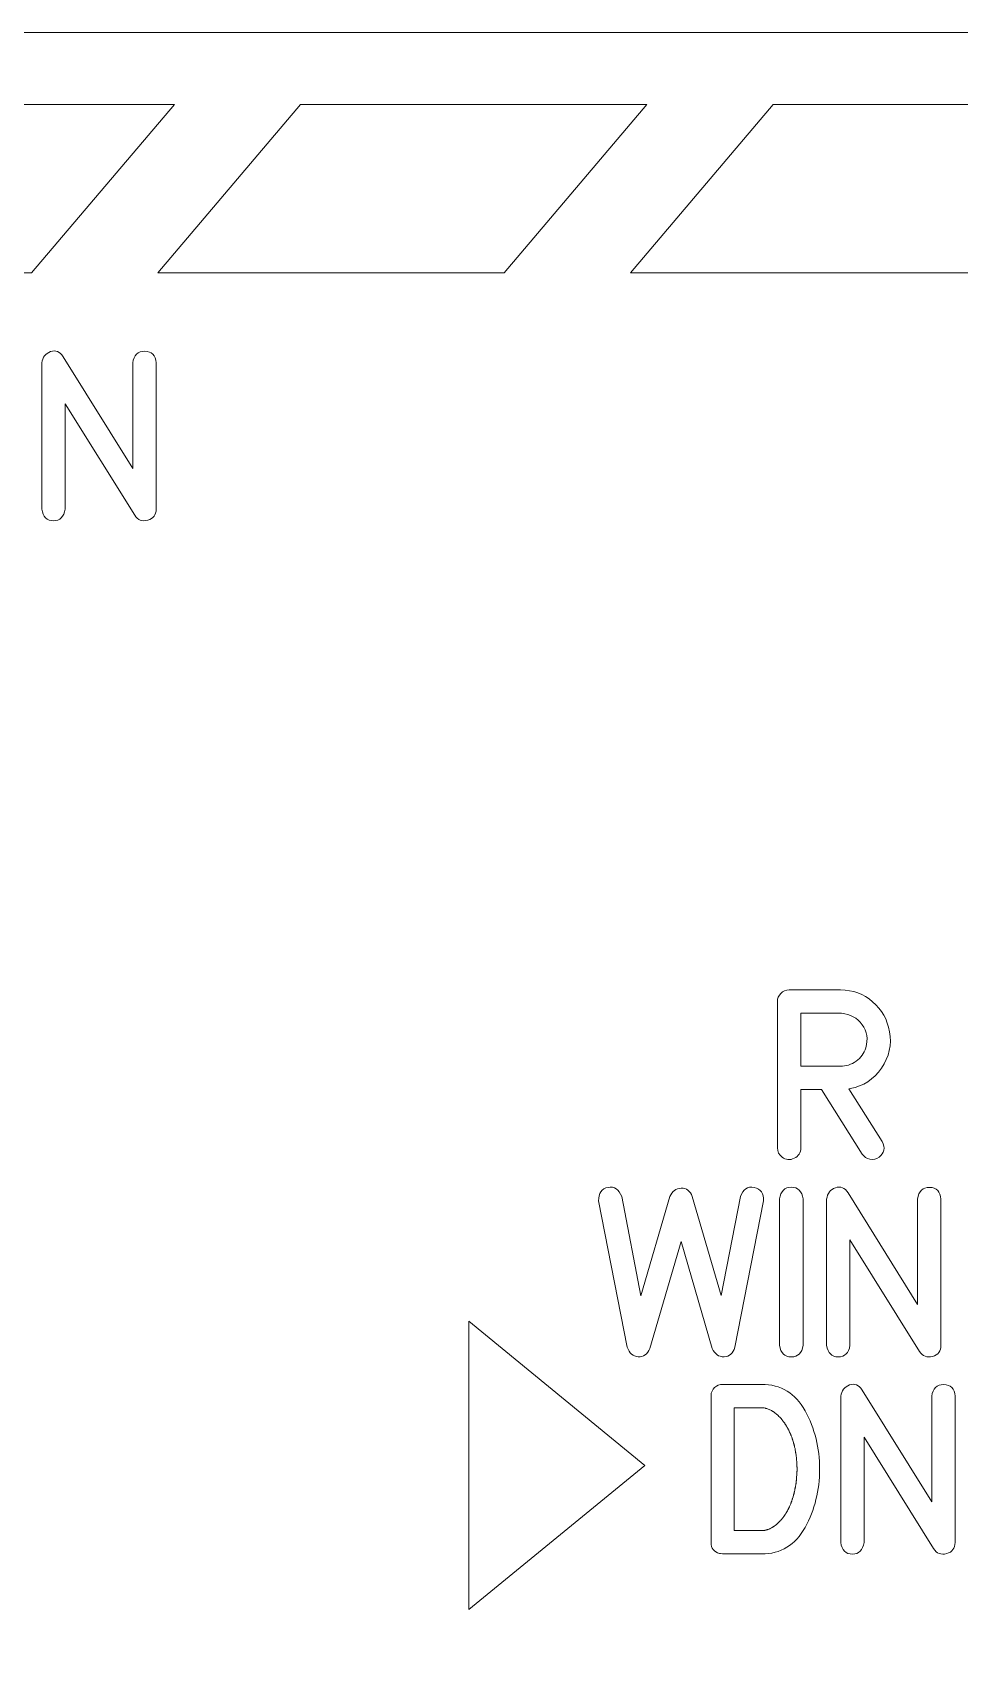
# Model space of a CAD drawing. Header units: millimetres. Extents: x -247 to 282, y -81 to 81.
# Drawn here: x -136.96 to -117.66, y 46.49 to 80.16 of the extents above; entities that cross this region are included whole.
import ezdxf

# ---------------------------------------------------------------- set-up
doc = ezdxf.new("R2010")
doc.units = ezdxf.units.MM
doc.header["$MEASUREMENT"] = 0
for name, color, linetype in [('Engrave', 7, 'Continuous'), ('Indicators', 7, 'Continuous'), ('Markings', 7, 'Continuous')]:
    doc.layers.add(name, color=color, linetype=linetype)

msp = doc.modelspace()

# ---------------------------------------------------------------- linework, layer by layer
at = {"layer": 'Engrave', "color": 240, "lineweight": 9}
for points, knots in [([(-134.3815, 70.2424), (-134.3815, 70.1219), (-134.4397, 70.0455), (-134.5561, 70.0125), (-134.5561, 70.0125), (-134.6731, 69.9802), (-134.763, 70.0143), (-134.8277, 70.1154), (-134.8277, 70.1154), (-134.8277, 70.1154), (-136.2747, 72.4355), (-136.2747, 72.4355), (-136.2747, 72.4355), (-136.2747, 72.4355), (-136.2747, 70.2424), (-136.2747, 70.2424), (-136.2747, 70.2424), (-136.2999, 70.0819), (-136.3811, 70.0014), (-136.5181, 70.0014), (-136.5181, 70.0014), (-136.6556, 70.0014), (-136.7362, 70.0819), (-136.7603, 70.2424), (-136.7603, 70.2424), (-136.7603, 70.2424), (-136.7603, 73.2845), (-136.7603, 73.2845), (-136.7603, 73.2845), (-136.7432, 73.4038), (-136.6821, 73.4826), (-136.5769, 73.5208), (-136.5769, 73.5208), (-136.4716, 73.5585), (-136.384, 73.5226), (-136.314, 73.4138), (-136.314, 73.4138), (-136.314, 73.4138), (-134.8671, 71.0903), (-134.8671, 71.0903), (-134.8671, 71.0903), (-134.8671, 71.0903), (-134.8671, 73.2845), (-134.8671, 73.2845), (-134.8671, 73.2845), (-134.8453, 73.4485), (-134.7619, 73.5302), (-134.6166, 73.5285), (-134.6166, 73.5285), (-134.4714, 73.5267), (-134.3932, 73.4456), (-134.3815, 73.2845), (-134.3815, 73.2845), (-134.3815, 73.2845), (-134.3815, 70.2424), (-134.3815, 70.2424)], [0, 0, 0, 0, 0.0666667, 0.0666667, 0.0666667, 0.0666667, 0.1333333, 0.1333333, 0.1333333, 0.1333333, 0.2, 0.2, 0.2, 0.2, 0.2666667, 0.2666667, 0.2666667, 0.2666667, 0.3333333, 0.3333333, 0.3333333, 0.3333333, 0.4, 0.4, 0.4, 0.4, 0.4666667, 0.4666667, 0.4666667, 0.4666667, 0.5333333, 0.5333333, 0.5333333, 0.5333333, 0.6, 0.6, 0.6, 0.6, 0.6666667, 0.6666667, 0.6666667, 0.6666667, 0.7333333, 0.7333333, 0.7333333, 0.7333333, 0.8, 0.8, 0.8, 0.8, 0.8666667, 0.8666667, 0.8666667, 0.8666667, 1, 1, 1, 1]), ([(-119.2783, 57.0855), (-119.2048, 56.9556), (-119.2254, 56.8468), (-119.34, 56.758), (-119.34, 56.758), (-119.3953, 56.7192), (-119.4588, 56.7057), (-119.5305, 56.7187), (-119.5305, 56.7187), (-119.6022, 56.731), (-119.6546, 56.7669), (-119.6881, 56.8251), (-119.6881, 56.8251), (-119.6881, 56.8251), (-120.5371, 58.1674), (-120.5371, 58.1674), (-120.5371, 58.1674), (-120.5371, 58.1674), (-120.9681, 58.1674), (-120.9681, 58.1674), (-120.9681, 58.1674), (-120.9681, 58.1674), (-120.9681, 56.9544), (-120.9681, 56.9544), (-120.9681, 56.9544), (-120.9681, 56.8545), (-121.0133, 56.7827), (-121.1039, 56.7381), (-121.1039, 56.7381), (-121.195, 56.694), (-121.2797, 56.7022), (-121.359, 56.7633), (-121.359, 56.7633), (-121.422, 56.8104), (-121.4537, 56.8739), (-121.4537, 56.9544), (-121.4537, 56.9544), (-121.4537, 56.9544), (-121.4537, 59.9982), (-121.4537, 59.9982), (-121.4537, 59.9982), (-121.4537, 60.0647), (-121.4302, 60.1217), (-121.3837, 60.1687), (-121.3837, 60.1687), (-121.3373, 60.2158), (-121.2803, 60.2393), (-121.2126, 60.2393), (-121.2126, 60.2393), (-121.2126, 60.2393), (-120.1432, 60.2393), (-120.1432, 60.2393), (-120.1432, 60.2393), (-119.8856, 60.2393), (-119.6622, 60.1576), (-119.4729, 59.9941), (-119.4729, 59.9941), (-119.2836, 59.8301), (-119.1654, 59.6225), (-119.1195, 59.3709), (-119.1195, 59.3709), (-119.0713, 59.101), (-119.1284, 58.8488), (-119.2912, 58.6142), (-119.2912, 58.6142), (-119.4535, 58.379), (-119.6693, 58.2367), (-119.938, 58.1862), (-119.938, 58.1862), (-119.938, 58.1862), (-119.9709, 58.1809), (-119.9709, 58.1809), (-119.9709, 58.1809), (-119.9709, 58.1809), (-119.2783, 57.0855), (-119.2783, 57.0855)], [0, 0, 0, 0, 0.05, 0.05, 0.05, 0.05, 0.1, 0.1, 0.1, 0.1, 0.15, 0.15, 0.15, 0.15, 0.2, 0.2, 0.2, 0.2, 0.25, 0.25, 0.25, 0.25, 0.3, 0.3, 0.3, 0.3, 0.35, 0.35, 0.35, 0.35, 0.4, 0.4, 0.4, 0.4, 0.45, 0.45, 0.45, 0.45, 0.5, 0.5, 0.5, 0.5, 0.55, 0.55, 0.55, 0.55, 0.6, 0.6, 0.6, 0.6, 0.65, 0.65, 0.65, 0.65, 0.7, 0.7, 0.7, 0.7, 0.75, 0.75, 0.75, 0.75, 0.8, 0.8, 0.8, 0.8, 0.85, 0.85, 0.85, 0.85, 0.9, 0.9, 0.9, 0.9, 1, 1, 1, 1]), ([(-120.1432, 58.6512), (-120.0256, 58.6512), (-119.9174, 58.6865), (-119.818, 58.7583), (-119.818, 58.7583), (-119.7187, 58.8294), (-119.6522, 58.9223), (-119.6175, 59.0369), (-119.6175, 59.0369), (-119.5634, 59.2139), (-119.5881, 59.3738), (-119.6916, 59.5167), (-119.6916, 59.5167), (-119.7951, 59.6596), (-119.9374, 59.7384), (-120.1185, 59.7537), (-120.1185, 59.7537), (-120.1185, 59.7537), (-120.9681, 59.7537), (-120.9681, 59.7537), (-120.9681, 59.7537), (-120.9681, 59.7537), (-120.9681, 58.6512), (-120.9681, 58.6512), (-120.9681, 58.6512), (-120.9681, 58.6512), (-120.1432, 58.6512), (-120.1432, 58.6512)], [0, 0, 0, 0, 0.125, 0.125, 0.125, 0.125, 0.25, 0.25, 0.25, 0.25, 0.375, 0.375, 0.375, 0.375, 0.5, 0.5, 0.5, 0.5, 0.625, 0.625, 0.625, 0.625, 0.75, 0.75, 0.75, 0.75, 1, 1, 1, 1]), ([(-123.2263, 55.9396), (-123.2263, 55.9396), (-122.623, 53.8794), (-122.623, 53.8794), (-122.623, 53.8794), (-122.623, 53.8794), (-122.2203, 55.9396), (-122.2203, 55.9396), (-122.2203, 55.9396), (-122.1721, 56.0948), (-122.0774, 56.1578), (-121.9369, 56.1289), (-121.9369, 56.1289), (-121.7958, 56.1001), (-121.7317, 56.0067), (-121.7429, 55.8485), (-121.7429, 55.8485), (-121.7429, 55.8485), (-122.339, 52.8064), (-122.339, 52.8064), (-122.339, 52.8064), (-122.3755, 52.6789), (-122.4508, 52.613), (-122.5636, 52.6083), (-122.5636, 52.6083), (-122.6765, 52.6036), (-122.7588, 52.6618), (-122.8094, 52.7823), (-122.8094, 52.7823), (-122.8094, 52.7823), (-123.4603, 55.0042), (-123.4603, 55.0042), (-123.4603, 55.0042), (-123.4603, 55.0042), (-124.1064, 52.7823), (-124.1064, 52.7823), (-124.1064, 52.7823), (-124.1587, 52.6583), (-124.2399, 52.6001), (-124.3492, 52.6083), (-124.3492, 52.6083), (-124.458, 52.6165), (-124.535, 52.6824), (-124.5797, 52.8064), (-124.5797, 52.8064), (-124.5797, 52.8064), (-125.1759, 55.8485), (-125.1759, 55.8485), (-125.1759, 55.8485), (-125.1759, 56.0125), (-125.1106, 56.1072), (-124.9795, 56.1319), (-124.9795, 56.1319), (-124.8484, 56.1566), (-124.7532, 56.0925), (-124.6938, 55.9396), (-124.6938, 55.9396), (-124.6938, 55.9396), (-124.2957, 53.8759), (-124.2957, 53.8759), (-124.2957, 53.8759), (-124.2957, 53.8759), (-123.6931, 55.9396), (-123.6931, 55.9396), (-123.6931, 55.9396), (-123.6437, 56.0531), (-123.5643, 56.1119), (-123.4561, 56.1154), (-123.4561, 56.1154), (-123.3474, 56.1189), (-123.2709, 56.0602), (-123.2263, 55.9396)], [0, 0, 0, 0, 0.0526316, 0.0526316, 0.0526316, 0.0526316, 0.1052632, 0.1052632, 0.1052632, 0.1052632, 0.1578947, 0.1578947, 0.1578947, 0.1578947, 0.2105263, 0.2105263, 0.2105263, 0.2105263, 0.2631579, 0.2631579, 0.2631579, 0.2631579, 0.3157895, 0.3157895, 0.3157895, 0.3157895, 0.3684211, 0.3684211, 0.3684211, 0.3684211, 0.4210526, 0.4210526, 0.4210526, 0.4210526, 0.4736842, 0.4736842, 0.4736842, 0.4736842, 0.5263158, 0.5263158, 0.5263158, 0.5263158, 0.5789474, 0.5789474, 0.5789474, 0.5789474, 0.6315789, 0.6315789, 0.6315789, 0.6315789, 0.6842105, 0.6842105, 0.6842105, 0.6842105, 0.7368421, 0.7368421, 0.7368421, 0.7368421, 0.7894737, 0.7894737, 0.7894737, 0.7894737, 0.8421053, 0.8421053, 0.8421053, 0.8421053, 0.8947368, 0.8947368, 0.8947368, 0.8947368, 1, 1, 1, 1]), ([(-120.9197, 52.8458), (-120.945, 52.6841), (-121.0267, 52.6036), (-121.1649, 52.6042), (-121.1649, 52.6042), (-121.3037, 52.6048), (-121.3848, 52.6853), (-121.4089, 52.8458), (-121.4089, 52.8458), (-121.4089, 52.8458), (-121.4089, 55.8914), (-121.4089, 55.8914), (-121.4089, 55.8914), (-121.3848, 56.0531), (-121.3037, 56.1348), (-121.1649, 56.1354), (-121.1649, 56.1354), (-121.0267, 56.136), (-120.945, 56.0543), (-120.9197, 55.8914), (-120.9197, 55.8914), (-120.9197, 55.8914), (-120.9197, 52.8458), (-120.9197, 52.8458)], [0, 0, 0, 0, 0.1428571, 0.1428571, 0.1428571, 0.1428571, 0.2857143, 0.2857143, 0.2857143, 0.2857143, 0.4285714, 0.4285714, 0.4285714, 0.4285714, 0.5714286, 0.5714286, 0.5714286, 0.5714286, 0.7142857, 0.7142857, 0.7142857, 0.7142857, 1, 1, 1, 1]), ([(-118.0518, 52.8458), (-118.0518, 52.7253), (-118.11, 52.6489), (-118.2264, 52.6159), (-118.2264, 52.6159), (-118.3434, 52.5836), (-118.4333, 52.6177), (-118.498, 52.7188), (-118.498, 52.7188), (-118.498, 52.7188), (-119.945, 55.0389), (-119.945, 55.0389), (-119.945, 55.0389), (-119.945, 55.0389), (-119.945, 52.8458), (-119.945, 52.8458), (-119.945, 52.8458), (-119.9702, 52.6853), (-120.0514, 52.6048), (-120.1884, 52.6048), (-120.1884, 52.6048), (-120.3259, 52.6048), (-120.4065, 52.6853), (-120.4306, 52.8458), (-120.4306, 52.8458), (-120.4306, 52.8458), (-120.4306, 55.8879), (-120.4306, 55.8879), (-120.4306, 55.8879), (-120.4135, 56.0072), (-120.3524, 56.086), (-120.2472, 56.1242), (-120.2472, 56.1242), (-120.1419, 56.1619), (-120.0543, 56.126), (-119.9843, 56.0172), (-119.9843, 56.0172), (-119.9843, 56.0172), (-118.5374, 53.6937), (-118.5374, 53.6937), (-118.5374, 53.6937), (-118.5374, 53.6937), (-118.5374, 55.8879), (-118.5374, 55.8879), (-118.5374, 55.8879), (-118.5156, 56.0519), (-118.4322, 56.1336), (-118.2869, 56.1319), (-118.2869, 56.1319), (-118.1417, 56.1301), (-118.0635, 56.049), (-118.0518, 55.8879), (-118.0518, 55.8879), (-118.0518, 55.8879), (-118.0518, 52.8458), (-118.0518, 52.8458)], [0, 0, 0, 0, 0.0666667, 0.0666667, 0.0666667, 0.0666667, 0.1333333, 0.1333333, 0.1333333, 0.1333333, 0.2, 0.2, 0.2, 0.2, 0.2666667, 0.2666667, 0.2666667, 0.2666667, 0.3333333, 0.3333333, 0.3333333, 0.3333333, 0.4, 0.4, 0.4, 0.4, 0.4666667, 0.4666667, 0.4666667, 0.4666667, 0.5333333, 0.5333333, 0.5333333, 0.5333333, 0.6, 0.6, 0.6, 0.6, 0.6666667, 0.6666667, 0.6666667, 0.6666667, 0.7333333, 0.7333333, 0.7333333, 0.7333333, 0.8, 0.8, 0.8, 0.8, 0.8666667, 0.8666667, 0.8666667, 0.8666667, 1, 1, 1, 1]), ([(-127.8767, 53.3469), (-127.8767, 53.3469), (-124.2125, 50.3469), (-124.2125, 50.3469), (-124.2125, 50.3469), (-124.2125, 50.3469), (-127.8767, 47.3469), (-127.8767, 47.3469), (-127.8767, 47.3469), (-127.8767, 47.3469), (-127.8767, 53.3469), (-127.8767, 53.3469)], [0, 0, 0, 0, 0.25, 0.25, 0.25, 0.25, 0.5, 0.5, 0.5, 0.5, 1, 1, 1, 1]), ([(-122.5951, 52.0327), (-122.5951, 52.0327), (-121.7838, 52.0327), (-121.7838, 52.0327), (-121.7838, 52.0327), (-121.3804, 52.0327), (-121.0788, 51.8493), (-120.8777, 51.4818), (-120.8777, 51.4818), (-120.6767, 51.1143), (-120.5761, 50.7098), (-120.5761, 50.2688), (-120.5761, 50.2688), (-120.5761, 49.8279), (-120.6772, 49.424), (-120.8783, 49.0565), (-120.8783, 49.0565), (-121.08, 48.689), (-121.3816, 48.505), (-121.7838, 48.505), (-121.7838, 48.505), (-121.7838, 48.505), (-122.5951, 48.505), (-122.5951, 48.505), (-122.5951, 48.505), (-122.5951, 48.505), (-122.5916, 48.505), (-122.5916, 48.505), (-122.5916, 48.505), (-122.5916, 48.505), (-122.5951, 48.505), (-122.5951, 48.505), (-122.5951, 48.505), (-122.6328, 48.5109), (-122.6533, 48.5144), (-122.6569, 48.5156), (-122.6569, 48.5156), (-122.7762, 48.5438), (-122.8356, 48.622), (-122.8344, 48.7496), (-122.8344, 48.7496), (-122.8344, 48.7496), (-122.8362, 48.7496), (-122.8362, 48.7496), (-122.8362, 48.7496), (-122.8362, 48.7496), (-122.8344, 51.7916), (-122.8344, 51.7916), (-122.8344, 51.7916), (-122.8356, 51.7952), (-122.8362, 51.7999), (-122.8362, 51.8052), (-122.8362, 51.8052), (-122.8327, 51.8687), (-122.808, 51.9222), (-122.7615, 51.9663), (-122.7615, 51.9663), (-122.7145, 52.0104), (-122.6586, 52.0327), (-122.5934, 52.0327), (-122.5934, 52.0327), (-122.5934, 52.0327), (-122.5951, 52.0327), (-122.5951, 52.0327)], [0, 0, 0, 0, 0.0588235, 0.0588235, 0.0588235, 0.0588235, 0.1176471, 0.1176471, 0.1176471, 0.1176471, 0.1764706, 0.1764706, 0.1764706, 0.1764706, 0.2352941, 0.2352941, 0.2352941, 0.2352941, 0.2941176, 0.2941176, 0.2941176, 0.2941176, 0.3529412, 0.3529412, 0.3529412, 0.3529412, 0.4117647, 0.4117647, 0.4117647, 0.4117647, 0.4705882, 0.4705882, 0.4705882, 0.4705882, 0.5294118, 0.5294118, 0.5294118, 0.5294118, 0.5882353, 0.5882353, 0.5882353, 0.5882353, 0.6470588, 0.6470588, 0.6470588, 0.6470588, 0.7058824, 0.7058824, 0.7058824, 0.7058824, 0.7647059, 0.7647059, 0.7647059, 0.7647059, 0.8235294, 0.8235294, 0.8235294, 0.8235294, 0.8823529, 0.8823529, 0.8823529, 0.8823529, 1, 1, 1, 1]), ([(-117.7581, 48.7425), (-117.7581, 48.622), (-117.8163, 48.5456), (-117.9327, 48.5126), (-117.9327, 48.5126), (-118.0497, 48.4803), (-118.1396, 48.5144), (-118.2043, 48.6155), (-118.2043, 48.6155), (-118.2043, 48.6155), (-119.6513, 50.9356), (-119.6513, 50.9356), (-119.6513, 50.9356), (-119.6513, 50.9356), (-119.6513, 48.7425), (-119.6513, 48.7425), (-119.6513, 48.7425), (-119.6765, 48.582), (-119.7577, 48.5015), (-119.8947, 48.5015), (-119.8947, 48.5015), (-120.0322, 48.5015), (-120.1128, 48.582), (-120.1369, 48.7425), (-120.1369, 48.7425), (-120.1369, 48.7425), (-120.1369, 51.7846), (-120.1369, 51.7846), (-120.1369, 51.7846), (-120.1198, 51.9039), (-120.0587, 51.9827), (-119.9535, 52.0209), (-119.9535, 52.0209), (-119.8482, 52.0586), (-119.7606, 52.0227), (-119.6906, 51.9139), (-119.6906, 51.9139), (-119.6906, 51.9139), (-118.2437, 49.5904), (-118.2437, 49.5904), (-118.2437, 49.5904), (-118.2437, 49.5904), (-118.2437, 51.7846), (-118.2437, 51.7846), (-118.2437, 51.7846), (-118.2219, 51.9486), (-118.1385, 52.0303), (-117.9932, 52.0286), (-117.9932, 52.0286), (-117.848, 52.0268), (-117.7698, 51.9457), (-117.7581, 51.7846), (-117.7581, 51.7846), (-117.7581, 51.7846), (-117.7581, 48.7425), (-117.7581, 48.7425)], [0, 0, 0, 0, 0.0666667, 0.0666667, 0.0666667, 0.0666667, 0.1333333, 0.1333333, 0.1333333, 0.1333333, 0.2, 0.2, 0.2, 0.2, 0.2666667, 0.2666667, 0.2666667, 0.2666667, 0.3333333, 0.3333333, 0.3333333, 0.3333333, 0.4, 0.4, 0.4, 0.4, 0.4666667, 0.4666667, 0.4666667, 0.4666667, 0.5333333, 0.5333333, 0.5333333, 0.5333333, 0.6, 0.6, 0.6, 0.6, 0.6666667, 0.6666667, 0.6666667, 0.6666667, 0.7333333, 0.7333333, 0.7333333, 0.7333333, 0.8, 0.8, 0.8, 0.8, 0.8666667, 0.8666667, 0.8666667, 0.8666667, 1, 1, 1, 1]), ([(-121.7838, 48.9906), (-121.7814, 48.9906), (-121.7791, 48.9906), (-121.7767, 48.9906), (-121.7767, 48.9906), (-121.7744, 48.9906), (-121.7714, 48.9906), (-121.7685, 48.9906), (-121.7685, 48.9906), (-121.7661, 48.9906), (-121.7638, 48.9912), (-121.762, 48.9918), (-121.762, 48.9918), (-121.7603, 48.9924), (-121.7579, 48.9924), (-121.7544, 48.9924), (-121.7544, 48.9924), (-121.752, 48.9924), (-121.7497, 48.993), (-121.7467, 48.9936), (-121.7467, 48.9936), (-121.7438, 48.9942), (-121.7408, 48.9942), (-121.7373, 48.9942), (-121.7373, 48.9942), (-121.735, 48.9942), (-121.7326, 48.9948), (-121.7303, 48.9948), (-121.7303, 48.9948), (-121.7279, 48.9954), (-121.725, 48.9959), (-121.7214, 48.9959), (-121.7214, 48.9959), (-121.7197, 48.9959), (-121.7173, 48.9959), (-121.715, 48.9965), (-121.715, 48.9965), (-121.7126, 48.9971), (-121.7097, 48.9977), (-121.7062, 48.9977), (-121.7062, 48.9977), (-121.7015, 49.0001), (-121.6968, 49.0012), (-121.6926, 49.0012), (-121.6926, 49.0012), (-121.6903, 49.0012), (-121.6879, 49.0018), (-121.6856, 49.0036), (-121.6856, 49.0036), (-121.6832, 49.0053), (-121.6803, 49.0071), (-121.6768, 49.0077), (-121.6768, 49.0077), (-121.6744, 49.0077), (-121.6721, 49.0083), (-121.6691, 49.0089), (-121.6691, 49.0089), (-121.6662, 49.0095), (-121.6632, 49.01), (-121.6597, 49.0112), (-121.6597, 49.0112), (-121.6574, 49.0112), (-121.655, 49.0118), (-121.6527, 49.013), (-121.6527, 49.013), (-121.6503, 49.0142), (-121.648, 49.0153), (-121.6444, 49.0165), (-121.6444, 49.0165), (-121.6374, 49.0189), (-121.6321, 49.0212), (-121.6286, 49.0236), (-121.6286, 49.0236), (-121.608, 49.0306), (-121.6021, 49.0324), (-121.6115, 49.0306), (-121.6115, 49.0306), (-121.6091, 49.0306), (-121.6068, 49.0312), (-121.6044, 49.033), (-121.6044, 49.033), (-121.6021, 49.0347), (-121.5992, 49.0359), (-121.5962, 49.0371), (-121.5962, 49.0371), (-121.5856, 49.0442), (-121.5809, 49.0471), (-121.5821, 49.0459), (-121.5821, 49.0459), (-121.5709, 49.0518), (-121.5651, 49.0547), (-121.5651, 49.0547), (-121.5651, 49.0547), (-121.5627, 49.0559), (-121.5603, 49.0571), (-121.558, 49.0588), (-121.558, 49.0588), (-121.5556, 49.0606), (-121.5527, 49.0624), (-121.5492, 49.0647), (-121.5492, 49.0647), (-121.5392, 49.0718), (-121.5339, 49.0753), (-121.5339, 49.0753), (-121.5339, 49.0753), (-121.5315, 49.0765), (-121.5292, 49.0777), (-121.5262, 49.0794), (-121.5262, 49.0794), (-121.5233, 49.0812), (-121.5204, 49.083), (-121.5168, 49.0853), (-121.5168, 49.0853), (-121.5145, 49.0865), (-121.5121, 49.0882), (-121.5098, 49.0906), (-121.5098, 49.0906), (-121.5074, 49.0929), (-121.5045, 49.0953), (-121.501, 49.0977), (-121.501, 49.0977), (-121.4992, 49.0988), (-121.4968, 49.1), (-121.4945, 49.1018), (-121.4945, 49.1018), (-121.4921, 49.1035), (-121.4892, 49.1059), (-121.4857, 49.1076), (-121.4857, 49.1076), (-121.4833, 49.11), (-121.4774, 49.1147), (-121.4686, 49.1218), (-121.4686, 49.1218), (-121.4592, 49.1312), (-121.4545, 49.1353), (-121.4545, 49.1353), (-121.4545, 49.1353), (-121.4522, 49.1376), (-121.4504, 49.14), (-121.4481, 49.1423), (-121.4481, 49.1423), (-121.4457, 49.1447), (-121.4428, 49.1476), (-121.4392, 49.1512), (-121.4392, 49.1512), (-121.4369, 49.1535), (-121.4345, 49.1553), (-121.4322, 49.1576), (-121.4322, 49.1576), (-121.4298, 49.16), (-121.4275, 49.1629), (-121.4239, 49.1664), (-121.4239, 49.1664), (-121.4204, 49.1688), (-121.4151, 49.1735), (-121.4081, 49.18), (-121.4081, 49.18), (-121.4057, 49.1823), (-121.4034, 49.1847), (-121.4016, 49.187), (-121.4016, 49.187), (-121.3993, 49.1894), (-121.3963, 49.1923), (-121.3928, 49.1958), (-121.3928, 49.1958), (-121.3904, 49.1982), (-121.3881, 49.2005), (-121.3857, 49.2035), (-121.3857, 49.2035), (-121.3834, 49.2064), (-121.3804, 49.2094), (-121.3775, 49.2129), (-121.3775, 49.2129), (-121.3634, 49.2311), (-121.3587, 49.237), (-121.3634, 49.2299), (-121.3634, 49.2299), (-121.3552, 49.2382), (-121.3505, 49.2446), (-121.3481, 49.2493), (-121.3481, 49.2493), (-121.3375, 49.2629), (-121.3328, 49.2693), (-121.334, 49.2682), (-121.334, 49.2682), (-121.3316, 49.2717), (-121.3293, 49.2746), (-121.3275, 49.2776), (-121.3275, 49.2776), (-121.3252, 49.2805), (-121.3222, 49.2834), (-121.3187, 49.287), (-121.3187, 49.287), (-121.3163, 49.2905), (-121.3146, 49.294), (-121.3128, 49.2976), (-121.3128, 49.2976), (-121.3111, 49.3011), (-121.3081, 49.304), (-121.3052, 49.3076), (-121.3052, 49.3076), (-121.304, 49.3111), (-121.3017, 49.3146), (-121.2987, 49.3187), (-121.2987, 49.3187), (-121.2958, 49.3228), (-121.2934, 49.3264), (-121.2911, 49.3299), (-121.2911, 49.3299), (-121.284, 49.3393), (-121.2799, 49.3464), (-121.2775, 49.3511), (-121.2775, 49.3511), (-121.2752, 49.354), (-121.2728, 49.3581), (-121.2711, 49.3622), (-121.2711, 49.3622), (-121.2693, 49.3658), (-121.267, 49.3699), (-121.2634, 49.3734), (-121.2634, 49.3734), (-121.2611, 49.3763), (-121.2593, 49.3805), (-121.2576, 49.3846), (-121.2576, 49.3846), (-121.2558, 49.3881), (-121.2534, 49.3922), (-121.2499, 49.3957), (-121.2499, 49.3957), (-121.2476, 49.401), (-121.244, 49.4087), (-121.2393, 49.4181), (-121.2393, 49.4181), (-121.237, 49.4216), (-121.2352, 49.4251), (-121.2334, 49.4298), (-121.2334, 49.4298), (-121.2317, 49.4345), (-121.2293, 49.4393), (-121.2258, 49.444), (-121.2258, 49.444), (-121.2235, 49.4475), (-121.2211, 49.451), (-121.2193, 49.4551), (-121.2193, 49.4551), (-121.2182, 49.4592), (-121.2152, 49.4634), (-121.2117, 49.4681), (-121.2117, 49.4681), (-121.2105, 49.4716), (-121.2093, 49.4751), (-121.2076, 49.4798), (-121.2076, 49.4798), (-121.2058, 49.4845), (-121.2041, 49.4892), (-121.2017, 49.4939), (-121.2017, 49.4939), (-121.1982, 49.4992), (-121.1941, 49.508), (-121.1894, 49.5198), (-121.1894, 49.5198), (-121.1782, 49.548), (-121.1741, 49.5574), (-121.1776, 49.5468), (-121.1776, 49.5468), (-121.1764, 49.5504), (-121.1747, 49.5551), (-121.1729, 49.5598), (-121.1729, 49.5598), (-121.1711, 49.5651), (-121.1694, 49.5704), (-121.167, 49.5745), (-121.167, 49.5745), (-121.1658, 49.5792), (-121.1647, 49.5839), (-121.1629, 49.5886), (-121.1629, 49.5886), (-121.1611, 49.5933), (-121.1588, 49.598), (-121.157, 49.6039), (-121.157, 49.6039), (-121.1535, 49.6145), (-121.1505, 49.6233), (-121.1482, 49.6315), (-121.1482, 49.6315), (-121.147, 49.6362), (-121.1458, 49.6409), (-121.1441, 49.6456), (-121.1441, 49.6456), (-121.1423, 49.6497), (-121.14, 49.655), (-121.1376, 49.6609), (-121.1376, 49.6609), (-121.1423, 49.6492), (-121.1394, 49.6591), (-121.1294, 49.6903), (-121.1294, 49.6903), (-121.127, 49.6956), (-121.1235, 49.7056), (-121.1188, 49.7191), (-121.1188, 49.7191), (-121.1188, 49.7238), (-121.1182, 49.7291), (-121.1164, 49.7338), (-121.1164, 49.7338), (-121.1147, 49.7391), (-121.1129, 49.7444), (-121.1117, 49.7503), (-121.1117, 49.7503), (-121.1106, 49.755), (-121.1094, 49.7597), (-121.1082, 49.765), (-121.1082, 49.765), (-121.1076, 49.7703), (-121.1059, 49.7756), (-121.1035, 49.7814), (-121.1035, 49.7814), (-121.1035, 49.785), (-121.1023, 49.7891), (-121.1006, 49.7944), (-121.1006, 49.7944), (-121.0988, 49.7997), (-121.0976, 49.805), (-121.0965, 49.8108), (-121.0965, 49.8108), (-121.0953, 49.8185), (-121.0935, 49.8297), (-121.0912, 49.8432), (-121.0912, 49.8432), (-121.0912, 49.8479), (-121.0906, 49.8526), (-121.0888, 49.8579), (-121.0888, 49.8579), (-121.087, 49.8632), (-121.0853, 49.8685), (-121.0847, 49.8743), (-121.0847, 49.8743), (-121.0847, 49.879), (-121.0841, 49.8837), (-121.0829, 49.889), (-121.0829, 49.889), (-121.0818, 49.8943), (-121.0806, 49.8996), (-121.0794, 49.9055), (-121.0794, 49.9055), (-121.0782, 49.9137), (-121.0765, 49.9243), (-121.0741, 49.9384), (-121.0741, 49.9384), (-121.0741, 49.9425), (-121.0729, 49.9478), (-121.0712, 49.9537), (-121.0712, 49.9537), (-121.07, 49.9596), (-121.0682, 49.9649), (-121.0671, 49.9708), (-121.0671, 49.9708), (-121.0671, 49.979), (-121.0659, 49.9896), (-121.0635, 50.0037), (-121.0635, 50.0037), (-121.0635, 50.0084), (-121.0635, 50.0131), (-121.0629, 50.0184), (-121.0629, 50.0184), (-121.0624, 50.0237), (-121.0612, 50.0296), (-121.06, 50.036), (-121.06, 50.036), (-121.0582, 50.0501), (-121.0571, 50.0607), (-121.0571, 50.0689), (-121.0571, 50.0689), (-121.0559, 50.0772), (-121.0553, 50.0878), (-121.0553, 50.1019), (-121.0553, 50.1019), (-121.0541, 50.1101), (-121.0535, 50.1213), (-121.0535, 50.136), (-121.0535, 50.136), (-121.0524, 50.1442), (-121.0518, 50.1554), (-121.0518, 50.1689), (-121.0518, 50.1689), (-121.0518, 50.1748), (-121.0512, 50.1801), (-121.0506, 50.1854), (-121.0506, 50.1854), (-121.05, 50.1907), (-121.0494, 50.1965), (-121.0482, 50.2036), (-121.0482, 50.2036), (-121.0482, 50.2083), (-121.0477, 50.213), (-121.0471, 50.2183), (-121.0471, 50.2183), (-121.0471, 50.223), (-121.0465, 50.2295), (-121.0465, 50.2359), (-121.0465, 50.2359), (-121.0465, 50.2406), (-121.0465, 50.2459), (-121.0465, 50.2518), (-121.0465, 50.2518), (-121.0465, 50.2571), (-121.0465, 50.263), (-121.0465, 50.2688), (-121.0465, 50.2688), (-121.0465, 50.2747), (-121.0465, 50.28), (-121.0465, 50.2853), (-121.0465, 50.2853), (-121.0465, 50.2906), (-121.0465, 50.2959), (-121.0465, 50.3018), (-121.0465, 50.3018), (-121.0465, 50.3071), (-121.0471, 50.3129), (-121.0471, 50.3176), (-121.0471, 50.3176), (-121.0477, 50.3229), (-121.0482, 50.3294), (-121.0482, 50.3359), (-121.0482, 50.3359), (-121.0482, 50.3406), (-121.0482, 50.3459), (-121.0482, 50.3518), (-121.0482, 50.3518), (-121.0482, 50.357), (-121.0482, 50.3629), (-121.0482, 50.3688), (-121.0482, 50.3688), (-121.0482, 50.3759), (-121.0494, 50.387), (-121.0518, 50.4035), (-121.0518, 50.4035), (-121.0518, 50.417), (-121.0524, 50.4276), (-121.0535, 50.4341), (-121.0535, 50.4341), (-121.0535, 50.4423), (-121.0547, 50.4541), (-121.0571, 50.4705), (-121.0571, 50.4705), (-121.0571, 50.484), (-121.0577, 50.4946), (-121.0588, 50.5017), (-121.0588, 50.5017), (-121.0588, 50.5093), (-121.0594, 50.5205), (-121.0618, 50.534), (-121.0618, 50.534), (-121.0629, 50.5387), (-121.0641, 50.544), (-121.0647, 50.5499), (-121.0647, 50.5499), (-121.0653, 50.5552), (-121.0653, 50.5611), (-121.0653, 50.5669), (-121.0653, 50.5669), (-121.0676, 50.5805), (-121.07, 50.5916), (-121.0724, 50.5999), (-121.0724, 50.5999), (-121.0735, 50.604), (-121.0747, 50.6093), (-121.0759, 50.614), (-121.0759, 50.614), (-121.0771, 50.6193), (-121.0776, 50.6246), (-121.0776, 50.6304), (-121.0776, 50.6304), (-121.0788, 50.6387), (-121.0806, 50.6493), (-121.0829, 50.6634), (-121.0829, 50.6634), (-121.0841, 50.6716), (-121.0853, 50.6822), (-121.0876, 50.6963), (-121.0876, 50.6963), (-121.0923, 50.7098), (-121.0953, 50.7204), (-121.0965, 50.7269), (-121.0965, 50.7269), (-121.0988, 50.741), (-121.1006, 50.7504), (-121.1017, 50.7563), (-121.1017, 50.7563), (-121.1041, 50.761), (-121.1059, 50.7657), (-121.107, 50.771), (-121.107, 50.771), (-121.1082, 50.7763), (-121.1088, 50.7815), (-121.11, 50.7874), (-121.11, 50.7874), (-121.1112, 50.7921), (-121.1129, 50.7968), (-121.1153, 50.8021), (-121.1153, 50.8021), (-121.1176, 50.8074), (-121.1188, 50.8127), (-121.1188, 50.8186), (-121.1188, 50.8186), (-121.1294, 50.8492), (-121.1323, 50.8592), (-121.1276, 50.8474), (-121.1276, 50.8474), (-121.13, 50.8556), (-121.1323, 50.8656), (-121.1358, 50.8768), (-121.1358, 50.8768), (-121.1382, 50.8803), (-121.1406, 50.8844), (-121.1423, 50.8897), (-121.1423, 50.8897), (-121.1441, 50.895), (-121.1453, 50.8997), (-121.1464, 50.9044), (-121.1464, 50.9044), (-121.1476, 50.908), (-121.1511, 50.9179), (-121.157, 50.9338), (-121.157, 50.9338), (-121.1611, 50.945), (-121.1647, 50.9544), (-121.167, 50.9615), (-121.167, 50.9615), (-121.1694, 50.965), (-121.1711, 50.9691), (-121.1729, 50.9744), (-121.1729, 50.9744), (-121.1747, 50.9797), (-121.1764, 50.9844), (-121.1776, 50.9891), (-121.1776, 50.9891), (-121.1799, 50.992), (-121.1823, 50.9961), (-121.1841, 51.0008), (-121.1841, 51.0008), (-121.1864, 51.0056), (-121.1882, 51.0103), (-121.1894, 51.015), (-121.1894, 51.015), (-121.1941, 51.0261), (-121.1982, 51.0349), (-121.2017, 51.0408), (-121.2017, 51.0408), (-121.2064, 51.052), (-121.2093, 51.0602), (-121.2117, 51.0649), (-121.2117, 51.0649), (-121.2164, 51.0761), (-121.2205, 51.0849), (-121.224, 51.0902), (-121.224, 51.0902), (-121.2264, 51.0937), (-121.2287, 51.0979), (-121.2305, 51.102), (-121.2305, 51.102), (-121.2329, 51.1055), (-121.2346, 51.1096), (-121.2358, 51.1131), (-121.2358, 51.1131), (-121.2429, 51.1243), (-121.2476, 51.1325), (-121.2499, 51.1373), (-121.2499, 51.1373), (-121.2599, 51.1531), (-121.2646, 51.1608), (-121.2634, 51.1596), (-121.2634, 51.1596), (-121.267, 51.1631), (-121.2693, 51.1666), (-121.2711, 51.1708), (-121.2711, 51.1708), (-121.2728, 51.1749), (-121.2752, 51.1784), (-121.2775, 51.1819), (-121.2775, 51.1819), (-121.2799, 51.1866), (-121.284, 51.1931), (-121.2911, 51.2025), (-121.2911, 51.2025), (-121.2934, 51.206), (-121.2958, 51.2096), (-121.2981, 51.2125), (-121.2981, 51.2125), (-121.3005, 51.216), (-121.3022, 51.2196), (-121.3034, 51.2231), (-121.3034, 51.2231), (-121.3087, 51.2337), (-121.3187, 51.2466), (-121.3322, 51.2625), (-121.3322, 51.2625), (-121.3346, 51.2648), (-121.344, 51.2778), (-121.3599, 51.3007), (-121.3599, 51.3007), (-121.374, 51.3166), (-121.384, 51.3283), (-121.391, 51.3354), (-121.391, 51.3354), (-121.3981, 51.343), (-121.4081, 51.3542), (-121.4222, 51.3677), (-121.4222, 51.3677), (-121.431, 51.3783), (-121.441, 51.3877), (-121.4516, 51.3971), (-121.4516, 51.3971), (-121.4592, 51.403), (-121.4704, 51.4112), (-121.4839, 51.423), (-121.4839, 51.423), (-121.4957, 51.4324), (-121.5063, 51.4406), (-121.5168, 51.4489), (-121.5168, 51.4489), (-121.5433, 51.4659), (-121.5539, 51.4736), (-121.5492, 51.4712), (-121.5492, 51.4712), (-121.5727, 51.4847), (-121.5827, 51.4912), (-121.5803, 51.49), (-121.5803, 51.49), (-121.5803, 51.49), (-121.5909, 51.4953), (-121.6115, 51.5059), (-121.6115, 51.5059), (-121.6162, 51.5077), (-121.6268, 51.5118), (-121.6444, 51.5177), (-121.6444, 51.5177), (-121.6591, 51.5235), (-121.6703, 51.5277), (-121.6768, 51.53), (-121.6768, 51.53), (-121.6826, 51.5306), (-121.6879, 51.5324), (-121.6926, 51.5341), (-121.6926, 51.5341), (-121.6968, 51.5359), (-121.7015, 51.5376), (-121.7062, 51.54), (-121.7062, 51.54), (-121.7267, 51.5435), (-121.7373, 51.5453), (-121.7373, 51.5453), (-121.7373, 51.5453), (-121.7444, 51.5465), (-121.7544, 51.5471), (-121.7685, 51.5471), (-121.7685, 51.5471), (-121.7714, 51.5471), (-121.7744, 51.5471), (-121.7767, 51.5471), (-121.7767, 51.5471), (-121.7791, 51.5471), (-121.7814, 51.5471), (-121.7838, 51.5471), (-121.7838, 51.5471), (-121.7838, 51.5471), (-122.3523, 51.5471), (-122.3523, 51.5471), (-122.3523, 51.5471), (-122.3523, 51.5471), (-122.3523, 48.9906), (-122.3523, 48.9906), (-122.3523, 48.9906), (-122.3523, 48.9906), (-122.3523, 48.9906), (-122.3523, 48.9906), (-122.3523, 48.9906), (-122.3523, 48.9906), (-121.7838, 48.9906), (-121.7838, 48.9906)], [0, 0, 0, 0, 0.005848, 0.005848, 0.005848, 0.005848, 0.0116959, 0.0116959, 0.0116959, 0.0116959, 0.0175439, 0.0175439, 0.0175439, 0.0175439, 0.0233918, 0.0233918, 0.0233918, 0.0233918, 0.0292398, 0.0292398, 0.0292398, 0.0292398, 0.0350877, 0.0350877, 0.0350877, 0.0350877, 0.0409357, 0.0409357, 0.0409357, 0.0409357, 0.0467836, 0.0467836, 0.0467836, 0.0467836, 0.0526316, 0.0526316, 0.0526316, 0.0526316, 0.0584795, 0.0584795, 0.0584795, 0.0584795, 0.0643275, 0.0643275, 0.0643275, 0.0643275, 0.0701754, 0.0701754, 0.0701754, 0.0701754, 0.0760234, 0.0760234, 0.0760234, 0.0760234, 0.0818713, 0.0818713, 0.0818713, 0.0818713, 0.0877193, 0.0877193, 0.0877193, 0.0877193, 0.0935673, 0.0935673, 0.0935673, 0.0935673, 0.0994152, 0.0994152, 0.0994152, 0.0994152, 0.1052632, 0.1052632, 0.1052632, 0.1052632, 0.1111111, 0.1111111, 0.1111111, 0.1111111, 0.1169591, 0.1169591, 0.1169591, 0.1169591, 0.122807, 0.122807, 0.122807, 0.122807, 0.128655, 0.128655, 0.128655, 0.128655, 0.1345029, 0.1345029, 0.1345029, 0.1345029, 0.1403509, 0.1403509, 0.1403509, 0.1403509, 0.1461988, 0.1461988, 0.1461988, 0.1461988, 0.1520468, 0.1520468, 0.1520468, 0.1520468, 0.1578947, 0.1578947, 0.1578947, 0.1578947, 0.1637427, 0.1637427, 0.1637427, 0.1637427, 0.1695906, 0.1695906, 0.1695906, 0.1695906, 0.1754386, 0.1754386, 0.1754386, 0.1754386, 0.1812865, 0.1812865, 0.1812865, 0.1812865, 0.1871345, 0.1871345, 0.1871345, 0.1871345, 0.1929825, 0.1929825, 0.1929825, 0.1929825, 0.1988304, 0.1988304, 0.1988304, 0.1988304, 0.2046784, 0.2046784, 0.2046784, 0.2046784, 0.2105263, 0.2105263, 0.2105263, 0.2105263, 0.2163743, 0.2163743, 0.2163743, 0.2163743, 0.2222222, 0.2222222, 0.2222222, 0.2222222, 0.2280702, 0.2280702, 0.2280702, 0.2280702, 0.2339181, 0.2339181, 0.2339181, 0.2339181, 0.2397661, 0.2397661, 0.2397661, 0.2397661, 0.245614, 0.245614, 0.245614, 0.245614, 0.251462, 0.251462, 0.251462, 0.251462, 0.2573099, 0.2573099, 0.2573099, 0.2573099, 0.2631579, 0.2631579, 0.2631579, 0.2631579, 0.2690058, 0.2690058, 0.2690058, 0.2690058, 0.2748538, 0.2748538, 0.2748538, 0.2748538, 0.2807018, 0.2807018, 0.2807018, 0.2807018, 0.2865497, 0.2865497, 0.2865497, 0.2865497, 0.2923977, 0.2923977, 0.2923977, 0.2923977, 0.2982456, 0.2982456, 0.2982456, 0.2982456, 0.3040936, 0.3040936, 0.3040936, 0.3040936, 0.3099415, 0.3099415, 0.3099415, 0.3099415, 0.3157895, 0.3157895, 0.3157895, 0.3157895, 0.3216374, 0.3216374, 0.3216374, 0.3216374, 0.3274854, 0.3274854, 0.3274854, 0.3274854, 0.3333333, 0.3333333, 0.3333333, 0.3333333, 0.3391813, 0.3391813, 0.3391813, 0.3391813, 0.3450292, 0.3450292, 0.3450292, 0.3450292, 0.3508772, 0.3508772, 0.3508772, 0.3508772, 0.3567251, 0.3567251, 0.3567251, 0.3567251, 0.3625731, 0.3625731, 0.3625731, 0.3625731, 0.3684211, 0.3684211, 0.3684211, 0.3684211, 0.374269, 0.374269, 0.374269, 0.374269, 0.380117, 0.380117, 0.380117, 0.380117, 0.3859649, 0.3859649, 0.3859649, 0.3859649, 0.3918129, 0.3918129, 0.3918129, 0.3918129, 0.3976608, 0.3976608, 0.3976608, 0.3976608, 0.4035088, 0.4035088, 0.4035088, 0.4035088, 0.4093567, 0.4093567, 0.4093567, 0.4093567, 0.4152047, 0.4152047, 0.4152047, 0.4152047, 0.4210526, 0.4210526, 0.4210526, 0.4210526, 0.4269006, 0.4269006, 0.4269006, 0.4269006, 0.4327485, 0.4327485, 0.4327485, 0.4327485, 0.4385965, 0.4385965, 0.4385965, 0.4385965, 0.4444444, 0.4444444, 0.4444444, 0.4444444, 0.4502924, 0.4502924, 0.4502924, 0.4502924, 0.4561404, 0.4561404, 0.4561404, 0.4561404, 0.4619883, 0.4619883, 0.4619883, 0.4619883, 0.4678363, 0.4678363, 0.4678363, 0.4678363, 0.4736842, 0.4736842, 0.4736842, 0.4736842, 0.4795322, 0.4795322, 0.4795322, 0.4795322, 0.4853801, 0.4853801, 0.4853801, 0.4853801, 0.4912281, 0.4912281, 0.4912281, 0.4912281, 0.497076, 0.497076, 0.497076, 0.497076, 0.502924, 0.502924, 0.502924, 0.502924, 0.5087719, 0.5087719, 0.5087719, 0.5087719, 0.5146199, 0.5146199, 0.5146199, 0.5146199, 0.5204678, 0.5204678, 0.5204678, 0.5204678, 0.5263158, 0.5263158, 0.5263158, 0.5263158, 0.5321637, 0.5321637, 0.5321637, 0.5321637, 0.5380117, 0.5380117, 0.5380117, 0.5380117, 0.5438596, 0.5438596, 0.5438596, 0.5438596, 0.5497076, 0.5497076, 0.5497076, 0.5497076, 0.5555556, 0.5555556, 0.5555556, 0.5555556, 0.5614035, 0.5614035, 0.5614035, 0.5614035, 0.5672515, 0.5672515, 0.5672515, 0.5672515, 0.5730994, 0.5730994, 0.5730994, 0.5730994, 0.5789474, 0.5789474, 0.5789474, 0.5789474, 0.5847953, 0.5847953, 0.5847953, 0.5847953, 0.5906433, 0.5906433, 0.5906433, 0.5906433, 0.5964912, 0.5964912, 0.5964912, 0.5964912, 0.6023392, 0.6023392, 0.6023392, 0.6023392, 0.6081871, 0.6081871, 0.6081871, 0.6081871, 0.6140351, 0.6140351, 0.6140351, 0.6140351, 0.619883, 0.619883, 0.619883, 0.619883, 0.625731, 0.625731, 0.625731, 0.625731, 0.6315789, 0.6315789, 0.6315789, 0.6315789, 0.6374269, 0.6374269, 0.6374269, 0.6374269, 0.6432749, 0.6432749, 0.6432749, 0.6432749, 0.6491228, 0.6491228, 0.6491228, 0.6491228, 0.6549708, 0.6549708, 0.6549708, 0.6549708, 0.6608187, 0.6608187, 0.6608187, 0.6608187, 0.6666667, 0.6666667, 0.6666667, 0.6666667, 0.6725146, 0.6725146, 0.6725146, 0.6725146, 0.6783626, 0.6783626, 0.6783626, 0.6783626, 0.6842105, 0.6842105, 0.6842105, 0.6842105, 0.6900585, 0.6900585, 0.6900585, 0.6900585, 0.6959064, 0.6959064, 0.6959064, 0.6959064, 0.7017544, 0.7017544, 0.7017544, 0.7017544, 0.7076023, 0.7076023, 0.7076023, 0.7076023, 0.7134503, 0.7134503, 0.7134503, 0.7134503, 0.7192982, 0.7192982, 0.7192982, 0.7192982, 0.7251462, 0.7251462, 0.7251462, 0.7251462, 0.7309942, 0.7309942, 0.7309942, 0.7309942, 0.7368421, 0.7368421, 0.7368421, 0.7368421, 0.7426901, 0.7426901, 0.7426901, 0.7426901, 0.748538, 0.748538, 0.748538, 0.748538, 0.754386, 0.754386, 0.754386, 0.754386, 0.7602339, 0.7602339, 0.7602339, 0.7602339, 0.7660819, 0.7660819, 0.7660819, 0.7660819, 0.7719298, 0.7719298, 0.7719298, 0.7719298, 0.7777778, 0.7777778, 0.7777778, 0.7777778, 0.7836257, 0.7836257, 0.7836257, 0.7836257, 0.7894737, 0.7894737, 0.7894737, 0.7894737, 0.7953216, 0.7953216, 0.7953216, 0.7953216, 0.8011696, 0.8011696, 0.8011696, 0.8011696, 0.8070175, 0.8070175, 0.8070175, 0.8070175, 0.8128655, 0.8128655, 0.8128655, 0.8128655, 0.8187135, 0.8187135, 0.8187135, 0.8187135, 0.8245614, 0.8245614, 0.8245614, 0.8245614, 0.8304094, 0.8304094, 0.8304094, 0.8304094, 0.8362573, 0.8362573, 0.8362573, 0.8362573, 0.8421053, 0.8421053, 0.8421053, 0.8421053, 0.8479532, 0.8479532, 0.8479532, 0.8479532, 0.8538012, 0.8538012, 0.8538012, 0.8538012, 0.8596491, 0.8596491, 0.8596491, 0.8596491, 0.8654971, 0.8654971, 0.8654971, 0.8654971, 0.871345, 0.871345, 0.871345, 0.871345, 0.877193, 0.877193, 0.877193, 0.877193, 0.8830409, 0.8830409, 0.8830409, 0.8830409, 0.8888889, 0.8888889, 0.8888889, 0.8888889, 0.8947368, 0.8947368, 0.8947368, 0.8947368, 0.9005848, 0.9005848, 0.9005848, 0.9005848, 0.9064327, 0.9064327, 0.9064327, 0.9064327, 0.9122807, 0.9122807, 0.9122807, 0.9122807, 0.9181287, 0.9181287, 0.9181287, 0.9181287, 0.9239766, 0.9239766, 0.9239766, 0.9239766, 0.9298246, 0.9298246, 0.9298246, 0.9298246, 0.9356725, 0.9356725, 0.9356725, 0.9356725, 0.9415205, 0.9415205, 0.9415205, 0.9415205, 0.9473684, 0.9473684, 0.9473684, 0.9473684, 0.9532164, 0.9532164, 0.9532164, 0.9532164, 0.9590643, 0.9590643, 0.9590643, 0.9590643, 0.9649123, 0.9649123, 0.9649123, 0.9649123, 0.9707602, 0.9707602, 0.9707602, 0.9707602, 0.9766082, 0.9766082, 0.9766082, 0.9766082, 0.9824561, 0.9824561, 0.9824561, 0.9824561, 0.9883041, 0.9883041, 0.9883041, 0.9883041, 1, 1, 1, 1])]:
    msp.add_open_spline(points, degree=3, knots=knots, dxfattribs=at)
at = {"layer": 'Indicators', "color": 250, "lineweight": 9}
msp.add_open_spline([(-245.5546, -60.675), (-245.9526, -60.6748), (-246.3343, -60.5164), (-246.6156, -60.2347), (-246.6156, -60.2347), (-246.8969, -59.9531), (-247.0548, -59.5731), (-247.0546, -59.175), (-247.0546, -59.175), (-247.0546, -59.175), (-247.0546, 59.175), (-247.0546, 59.175), (-247.0546, 59.175), (-247.0543, 59.5731), (-246.8959, 59.9547), (-246.6143, 60.236), (-246.6143, 60.236), (-246.3326, 60.5173), (-245.9526, 60.6752), (-245.5546, 60.675), (-245.5546, 60.675), (-245.5546, 60.675), (-243.0921, 60.675), (-243.0921, 60.675), (-243.0921, 60.675), (-240.9485, 60.675), (-238.9677, 61.8186), (-237.8959, 63.675), (-237.8959, 63.675), (-236.8241, 65.5314), (-236.8241, 67.8186), (-237.8959, 69.675), (-237.8959, 69.675), (-238.9677, 71.5314), (-240.9485, 72.675), (-243.0921, 72.675), (-243.0921, 72.675), (-243.0921, 72.675), (-245.5546, 72.675), (-245.5546, 72.675), (-245.5546, 72.675), (-245.9526, 72.6752), (-246.3343, 72.8336), (-246.6156, 73.1153), (-246.6156, 73.1153), (-246.8969, 73.3969), (-247.0548, 73.7769), (-247.0546, 74.175), (-247.0546, 74.175), (-247.0546, 74.175), (-247.0546, 78.6625), (-247.0546, 78.6625), (-247.0546, 78.6625), (-247.0543, 79.0606), (-246.8959, 79.4422), (-246.6143, 79.7235), (-246.6143, 79.7235), (-246.3326, 80.0048), (-245.9526, 80.1627), (-245.5546, 80.1625), (-245.5546, 80.1625), (-245.5546, 80.1625), (-104.1046, 80.1625), (-104.1046, 80.1625), (-104.1046, 80.1625), (-103.7065, 80.1622), (-103.3248, 80.0038), (-103.0435, 79.7222), (-103.0435, 79.7222), (-102.7622, 79.4405), (-102.6043, 79.0606), (-102.6046, 78.6625), (-102.6046, 78.6625), (-102.6046, 78.6625), (-102.6046, 74.175), (-102.6046, 74.175), (-102.6046, 74.175), (-102.6048, 73.7769), (-102.7632, 73.3952), (-103.0449, 73.1139), (-103.0449, 73.1139), (-103.3265, 72.8326), (-103.7065, 72.6747), (-104.1046, 72.675), (-104.1046, 72.675), (-104.1046, 72.675), (-106.5671, 72.675), (-106.5671, 72.675), (-106.5671, 72.675), (-108.7107, 72.675), (-110.6914, 71.5314), (-111.7632, 69.675), (-111.7632, 69.675), (-112.835, 67.8186), (-112.835, 65.5314), (-111.7632, 63.675), (-111.7632, 63.675), (-110.6914, 61.8186), (-108.7107, 60.675), (-106.5671, 60.675), (-106.5671, 60.675), (-106.5671, 60.675), (-104.1046, 60.675), (-104.1046, 60.675), (-104.1046, 60.675), (-103.7065, 60.6747), (-103.3248, 60.5163), (-103.0435, 60.2347), (-103.0435, 60.2347), (-102.7622, 59.953), (-102.6043, 59.5731), (-102.6046, 59.175), (-102.6046, 59.175), (-102.6046, 59.175), (-102.6046, -59.175), (-102.6046, -59.175), (-102.6046, -59.175), (-102.6048, -59.5731), (-102.7632, -59.9548), (-103.0449, -60.2361), (-103.0449, -60.2361), (-103.3265, -60.5174), (-103.7065, -60.6753), (-104.1046, -60.675), (-104.1046, -60.675), (-104.1046, -60.675), (-106.5671, -60.675), (-106.5671, -60.675), (-106.5671, -60.675), (-108.7107, -60.675), (-110.6914, -61.8186), (-111.7632, -63.675), (-111.7632, -63.675), (-112.835, -65.5314), (-112.835, -67.8186), (-111.7632, -69.675), (-111.7632, -69.675), (-110.6914, -71.5314), (-108.7107, -72.675), (-106.5671, -72.675), (-106.5671, -72.675), (-106.5671, -72.675), (-104.1046, -72.675), (-104.1046, -72.675), (-104.1046, -72.675), (-103.7065, -72.6753), (-103.3248, -72.8337), (-103.0435, -73.1153), (-103.0435, -73.1153), (-102.7622, -73.397), (-102.6043, -73.7769), (-102.6046, -74.175), (-102.6046, -74.175), (-102.6046, -74.175), (-102.6046, -78.6625), (-102.6046, -78.6625), (-102.6046, -78.6625), (-102.6048, -79.0606), (-102.7632, -79.4423), (-103.0449, -79.7236), (-103.0449, -79.7236), (-103.3265, -80.0049), (-103.7065, -80.1628), (-104.1046, -80.1625), (-104.1046, -80.1625), (-104.1046, -80.1625), (-245.5546, -80.1625), (-245.5546, -80.1625), (-245.5546, -80.1625), (-245.9526, -80.1623), (-246.3343, -80.0039), (-246.6156, -79.7222), (-246.6156, -79.7222), (-246.8969, -79.4406), (-247.0548, -79.0606), (-247.0546, -78.6625), (-247.0546, -78.6625), (-247.0546, -78.6625), (-247.0546, -74.175), (-247.0546, -74.175), (-247.0546, -74.175), (-247.0543, -73.7769), (-246.8959, -73.3953), (-246.6143, -73.114), (-246.6143, -73.114), (-246.3326, -72.8327), (-245.9526, -72.6748), (-245.5546, -72.675), (-245.5546, -72.675), (-245.5546, -72.675), (-243.0921, -72.675), (-243.0921, -72.675), (-243.0921, -72.675), (-240.9485, -72.675), (-238.9677, -71.5314), (-237.8959, -69.675), (-237.8959, -69.675), (-236.8241, -67.8186), (-236.8241, -65.5314), (-237.8959, -63.675), (-237.8959, -63.675), (-238.9677, -61.8186), (-240.9485, -60.675), (-243.0921, -60.675), (-243.0921, -60.675), (-243.0921, -60.675), (-245.5546, -60.675), (-245.5546, -60.675)], degree=3, knots=[0, 0, 0, 0, 0.0188679, 0.0188679, 0.0188679, 0.0188679, 0.0377358, 0.0377358, 0.0377358, 0.0377358, 0.0566038, 0.0566038, 0.0566038, 0.0566038, 0.0754717, 0.0754717, 0.0754717, 0.0754717, 0.0943396, 0.0943396, 0.0943396, 0.0943396, 0.1132075, 0.1132075, 0.1132075, 0.1132075, 0.1320755, 0.1320755, 0.1320755, 0.1320755, 0.1509434, 0.1509434, 0.1509434, 0.1509434, 0.1698113, 0.1698113, 0.1698113, 0.1698113, 0.1886792, 0.1886792, 0.1886792, 0.1886792, 0.2075472, 0.2075472, 0.2075472, 0.2075472, 0.2264151, 0.2264151, 0.2264151, 0.2264151, 0.245283, 0.245283, 0.245283, 0.245283, 0.2641509, 0.2641509, 0.2641509, 0.2641509, 0.2830189, 0.2830189, 0.2830189, 0.2830189, 0.3018868, 0.3018868, 0.3018868, 0.3018868, 0.3207547, 0.3207547, 0.3207547, 0.3207547, 0.3396226, 0.3396226, 0.3396226, 0.3396226, 0.3584906, 0.3584906, 0.3584906, 0.3584906, 0.3773585, 0.3773585, 0.3773585, 0.3773585, 0.3962264, 0.3962264, 0.3962264, 0.3962264, 0.4150943, 0.4150943, 0.4150943, 0.4150943, 0.4339623, 0.4339623, 0.4339623, 0.4339623, 0.4528302, 0.4528302, 0.4528302, 0.4528302, 0.4716981, 0.4716981, 0.4716981, 0.4716981, 0.490566, 0.490566, 0.490566, 0.490566, 0.509434, 0.509434, 0.509434, 0.509434, 0.5283019, 0.5283019, 0.5283019, 0.5283019, 0.5471698, 0.5471698, 0.5471698, 0.5471698, 0.5660377, 0.5660377, 0.5660377, 0.5660377, 0.5849057, 0.5849057, 0.5849057, 0.5849057, 0.6037736, 0.6037736, 0.6037736, 0.6037736, 0.6226415, 0.6226415, 0.6226415, 0.6226415, 0.6415094, 0.6415094, 0.6415094, 0.6415094, 0.6603774, 0.6603774, 0.6603774, 0.6603774, 0.6792453, 0.6792453, 0.6792453, 0.6792453, 0.6981132, 0.6981132, 0.6981132, 0.6981132, 0.7169811, 0.7169811, 0.7169811, 0.7169811, 0.7358491, 0.7358491, 0.7358491, 0.7358491, 0.754717, 0.754717, 0.754717, 0.754717, 0.7735849, 0.7735849, 0.7735849, 0.7735849, 0.7924528, 0.7924528, 0.7924528, 0.7924528, 0.8113208, 0.8113208, 0.8113208, 0.8113208, 0.8301887, 0.8301887, 0.8301887, 0.8301887, 0.8490566, 0.8490566, 0.8490566, 0.8490566, 0.8679245, 0.8679245, 0.8679245, 0.8679245, 0.8867925, 0.8867925, 0.8867925, 0.8867925, 0.9056604, 0.9056604, 0.9056604, 0.9056604, 0.9245283, 0.9245283, 0.9245283, 0.9245283, 0.9433962, 0.9433962, 0.9433962, 0.9433962, 0.9622642, 0.9622642, 0.9622642, 0.9622642, 1, 1, 1, 1], dxfattribs=at)
at = {"layer": 'Markings', "color": 30, "lineweight": 9}
for points in [[(-141.215, 78.6625), (-141.215, 78.6625), (-134.0028, 78.6625), (-134.0028, 78.6625), (-134.0028, 78.6625), (-134.0028, 78.6625), (-136.9717, 75.1625), (-136.9717, 75.1625), (-136.9717, 75.1625), (-136.9717, 75.1625), (-144.1839, 75.1625), (-144.1839, 75.1625), (-144.1839, 75.1625), (-144.1839, 75.1625), (-141.215, 78.6625), (-141.215, 78.6625)], [(-124.1681, 78.6625), (-124.1681, 78.6625), (-127.1369, 75.1625), (-127.1369, 75.1625), (-127.1369, 75.1625), (-127.1369, 75.1625), (-134.3491, 75.1625), (-134.3491, 75.1625), (-134.3491, 75.1625), (-134.3491, 75.1625), (-131.3802, 78.6625), (-131.3802, 78.6625), (-131.3802, 78.6625), (-131.3802, 78.6625), (-124.1681, 78.6625), (-124.1681, 78.6625)], [(-114.3333, 78.6625), (-114.3333, 78.6625), (-117.3021, 75.1625), (-117.3021, 75.1625), (-117.3021, 75.1625), (-117.3021, 75.1625), (-124.5143, 75.1625), (-124.5143, 75.1625), (-124.5143, 75.1625), (-124.5143, 75.1625), (-121.5454, 78.6625), (-121.5454, 78.6625), (-121.5454, 78.6625), (-121.5454, 78.6625), (-114.3333, 78.6625), (-114.3333, 78.6625)]]:
    msp.add_open_spline(points, degree=3, knots=[0, 0, 0, 0, 0.2, 0.2, 0.2, 0.2, 0.4, 0.4, 0.4, 0.4, 0.6, 0.6, 0.6, 0.6, 1, 1, 1, 1], dxfattribs=at)

doc.saveas('drawing.dxf')
